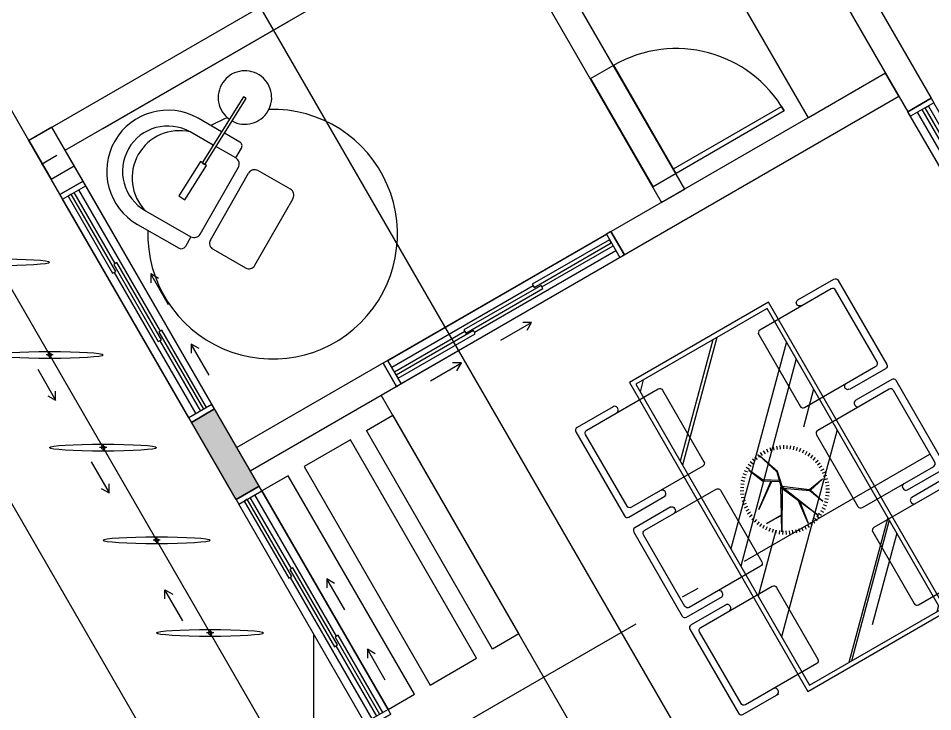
# Model space of a CAD drawing. Header units: metres. Extents: x 97 to 197, y 104 to 205.
# Drawn here: x 101.42 to 106.55, y 144.06 to 147.95 of the extents above; entities that cross this region are included whole.
import ezdxf

# ---------------------------------------------------------------- set-up
doc = ezdxf.new("R2010")
doc.units = ezdxf.units.M
doc.linetypes.add('ACAD_ISO10W100', pattern=[18, 12, -3, 0, -3])
doc.linetypes.add('ACAD_ISO12W100', pattern=[21, 12, -3, 0, -3, 0, -3])
doc.layers.add('00-AUX2', color=30, linetype='Continuous', plot=False)
for name, color, linetype in [('1-ALV_CORTE', 5, 'Continuous'), ('10-PROJ_SUP', 2, 'ACAD_ISO12W100'), ('11-ESQ_CORTE', 3, 'Continuous'), ('13-EST_PILARES', 6, 'Continuous'), ('15-COTAS', 14, 'Continuous'), ('16-EIXOS', 253, 'ACAD_ISO10W100'), ('18-HATCH', 1, 'Continuous'), ('3-LAYOUT', 2, 'Continuous'), ('5-PISO', 1, 'Continuous'), ('7-PISO_INF', 253, 'Continuous'), ('TEXT', 1, 'Continuous')]:
    doc.layers.add(name, color=color, linetype=linetype)

# ---------------------------------------------------------------- blocks, each defined once
blk = doc.blocks.new('mesa-jantar_01')
at = {"layer": '3-LAYOUT'}
h = blk.add_hatch(dxfattribs=at)
h.set_pattern_fill('AR-RROOF', color=256, scale=600, angle=-45, style=0)
h.set_pattern_definition([(315, (18746.13, 50429.8), (1357.645, -509.117), [9000, -1200, 3000, -600]), (315, (19522.5, 50077.7), (140.007, 988.535), [1800, -198, 3600, -450]), (315, (19318.9, 50578.3), (2490.43, -1921.9162), [4800, -840, 2400, -600])])
h.paths.add_polyline_path([(-975, -425), (975, -425), (975, 425), (-975, 425)])
for p, q in [((-911.1, 580.3), (-907.1, 580.3)), ((-371.1, 580.3), (-367.1, 580.3)), ((-173.4, 192.4), (-184.7, 208.9)), ((-158.1, 202), (-168.1, 219.4)), ((-142.1, 210.4), (-150.7, 228.5)), ((-125.5, 217.5), (-132.6, 236.2)), ((-108.4, 223.3), (-114, 242.5)), ((-90.9, 227.8), (-95, 247.3)), ((-73.1, 230.8), (-75.7, 250.6)), ((-55.1, 232.4), (-56.1, 252.4)), ((-37, 232.6), (-36.5, 252.6)), ((-19, 231.4), (-16.9, 251.3)), ((-1.1, 228.8), (2.5, 248.5)), ((16.5, 224.8), (21.7, 244.1)), ((33.7, 219.5), (40.4, 238.3)), ((50.5, 212.7), (58.6, 231)), ((66.7, 204.7), (76.2, 222.3)), ((82.2, 195.5), (93.1, 212.2)), ((-225.6, 142.9), (-241.5, 155.1)), ((-214, 156.8), (-228.9, 170.2)), ((-201.4, 169.7), (-215.2, 184.3)), ((-187.8, 181.6), (-200.4, 197.2)), ((96.9, 185), (109.1, 200.9)), ((110.8, 173.5), (124.2, 188.3)), ((123.7, 160.9), (138.2, 174.6)), ((135.6, 147.3), (151.2, 159.8)), ((-253.3, 96.5), (-271.6, 104.7)), ((-245.3, 112.7), (-262.9, 122.3)), ((-236, 128.2), (-252.8, 139.1)), ((146.4, 132.8), (162.9, 144.1)), ((156, 117.5), (173.4, 127.5)), ((164.4, 101.5), (182.5, 110.1)), ((-265.4, 62.5), (-284.7, 67.7)), ((-260, 79.7), (-278.9, 86.4)), ((171.5, 84.9), (190.2, 92.1)), ((177.3, 67.8), (196.5, 73.5)), ((181.7, 50.3), (201.3, 54.4)), ((-273.2, 9), (-293.2, 9.5)), ((-272, 27), (-291.9, 29.1)), ((-269.4, 44.9), (-289.1, 48.6)), ((184.8, 32.5), (204.6, 35.1)), ((186.4, 14.5), (206.4, 15.5)), ((-273, -9.1), (-293, -10.1)), ((-271.4, -27), (-291.2, -29.6)), ((-268.3, -44.8), (-287.9, -49)), ((182.8, -39.4), (202.5, -43.1)), ((185.4, -21.6), (205.3, -23.7)), ((186.6, -3.5), (206.6, -4.1)), ((-263.9, -62.4), (-283.1, -68)), ((-258.1, -79.5), (-276.8, -86.6)), ((-251, -96.1), (-269.1, -104.7)), ((166.7, -91.1), (185, -99.2)), ((173.4, -74.3), (192.3, -81)), ((178.8, -57), (198.1, -62.2)), ((-242.6, -112.1), (-259.9, -122)), ((-233, -127.3), (-249.5, -138.7)), ((-222.2, -141.8), (-237.7, -154.4)), ((127.5, -151.4), (142.3, -164.8)), ((139, -137.5), (154.9, -149.7)), ((149.5, -122.8), (166.2, -133.7)), ((158.7, -107.2), (176.3, -116.8)), ((-210.3, -155.4), (-224.8, -169.2)), ((-197.4, -168), (-210.8, -182.9)), ((-183.5, -179.6), (-195.7, -195.4)), ((-168.8, -190), (-179.7, -206.8)), ((-153.3, -199.3), (-162.8, -216.8)), ((55.5, -205), (64.1, -223)), ((71.5, -196.6), (81.5, -213.9)), ((86.8, -187), (98.1, -203.5)), ((101.3, -176.2), (113.8, -191.7)), ((114.9, -164.3), (128.6, -178.8)), ((-137.1, -207.3), (-145.2, -225.5)), ((-120.3, -214), (-127, -232.8)), ((-103.1, -219.4), (-108.3, -238.7)), ((-85.4, -223.4), (-89.1, -243)), ((-67.6, -226), (-69.7, -245.9)), ((-49.6, -227.2), (-50.1, -247.2)), ((-31.5, -227), (-30.5, -246.9)), ((-13.5, -225.3), (-10.9, -245.2)), ((4.3, -222.3), (8.4, -241.9)), ((21.8, -217.9), (27.5, -237.1)), ((38.9, -212.1), (46, -230.8)), ((277.8, -588.3), (281.8, -588.3))]:
    blk.add_line(p, q, dxfattribs=at)
for points in [[(-893.1, 598.3, -1.000908), (-929.1, 598.3), (-929.1, 831.3, -0.414214), (-911.1, 849.3), (-367.1, 849.3, -0.414214), (-349.1, 831.3), (-349.1, 598.3)], [(-262.3, 849.3, 0.414214), (-280.3, 831.3), (-280.3, 598.3, 0.414214), (-262.3, 580.3), (-258.3, 580.3, 0.414214), (-240.3, 598.3)], [(259.7, 598.3, 0.414214), (277.7, 580.3), (281.7, 580.3, 0.414214), (299.7, 598.3), (299.7, 831.3, 0.414214), (281.7, 849.3), (-262.3, 849.3)], [(367.1, 849.3, 0.414214), (349.1, 831.3), (349.1, 598.3, 0.414214), (367.1, 580.3), (371.1, 580.3, 0.414214), (389.1, 598.3)], [(889.1, 598.3, 0.414214), (907.1, 580.3), (911.1, 580.3, 0.414214), (929.1, 598.3), (929.1, 831.3, 0.414214), (911.1, 849.3), (367.1, 849.3)], [(-910.9, -580.4, 0.414214), (-929.1, -598.3), (-929.1, -831.3, 0.414214), (-911.1, -849.3), (-367.1, -849.3, 0.414214), (-349.1, -831.3), (-349.1, -598.3)], [(-889.1, -598.5, 0.414214), (-906.9, -580.4), (-910.9, -580.4)], [(-349.1, -602.1, 0.414214), (-367, -584), (-371, -584)], [(-280.3, -602.6, -0.414214), (-262.2, -584.7), (-258.2, -584.7, -0.414214), (-240.3, -602.8)], [(-280.3, -598.3), (-280.3, -831.3, 0.414214), (-262.3, -849.3), (281.7, -849.3, 0.414214), (299.7, -831.3), (299.7, -598.3)], [(349.1, -598.3), (349.1, -831.3, 0.414214), (367.1, -849.3), (911.1, -849.3, 0.414214), (929.1, -831.3), (929.1, -598.3)], [(389, -607, 0.414214), (371.2, -588.9), (367.2, -588.9)], [(911.1, -592.5), (907.1, -592.5, 0.414214), (889, -610.3)]]:
    blk.add_lwpolyline(points, format="xyb", dxfattribs=at)
for points in [[(-407.1, 809.3), (-871.1, 809.3, 0.414214), (-889.1, 791.3), (-889.1, 329.3, 0.414214), (-871.1, 311.3), (-407.1, 311.3, 0.414214), (-389.1, 329.3), (-389.1, 791.3, 0.414214)], [(241.7, 809.3), (-222.3, 809.3, 0.414214), (-240.3, 791.3), (-240.3, 329.3, 0.414214), (-222.3, 311.3), (241.7, 311.3, 0.414214), (259.7, 329.3), (259.7, 791.3, 0.414214)], [(407.1, 311.3), (871.1, 311.3, 0.414214), (889.1, 329.3), (889.1, 791.3, 0.414214), (871.1, 809.3), (407.1, 809.3, 0.414214), (389.1, 791.3), (389.1, 329.3, 0.414214)], [(-871.1, -809.3, -0.414214), (-889.1, -791.3), (-889.1, -329.3, -0.414214), (-871.1, -311.3), (-407.1, -311.3, -0.414214), (-389.1, -329.3), (-389.1, -791.3, -0.414214), (-407.1, -809.3)], [(-222.3, -809.3, -0.414214), (-240.3, -791.3), (-240.3, -329.3, -0.414214), (-222.3, -311.3), (241.7, -311.3, -0.414214), (259.7, -329.3), (259.7, -791.3, -0.414214), (241.7, -809.3)], [(389.1, -329.3, -0.414214), (407.1, -311.3), (871.1, -311.3, -0.414214), (889.1, -329.3), (889.1, -791.3, -0.414214), (871.1, -809.3), (407.1, -809.3, -0.414214), (389.1, -791.3)]]:
    blk.add_lwpolyline(points, format="xyb", close=True, dxfattribs=at)
for points in [[(1000, -450), (1000, 450), (-1000, 450), (-1000, -450)], [(975, -425), (975, 425), (-975, 425), (-975, -425)]]:
    blk.add_lwpolyline(points, close=True, dxfattribs=at)
for points in [[(-57, -0.8), (30.5, 122.5), (118, 154.7), (28.8, 126.1), (9.1, 215.5), (25.2, 122.5), (-69.5, -2.6), (175.2, 93.9), (56, 42.1), (184.1, 22.4), (46.7, 38), (-58.8, -7.9)], [(-69.5, -0.8), (-153.4, 18.9), (-280.2, -25.8), (-153.4, 13.5), (-58.8, -9.7)], [(-101.6, 6.4), (-155.2, -77.6), (-240.9, -116.9), (-149.8, -81.2), (-99.8, 1)], [(-121.3, -38.3), (-21.3, -179.5), (-126.6, -38.3)], [(-57, -7.9), (152, -129.5), (72.2, -86), (68, -181.3), (68, -83.7), (-67.7, -9.7)]]:
    blk.add_lwpolyline(points, dxfattribs=at)
for centre, start, end in [((-371.1, 598.3), 180, 0.104), ((-371.1, -602), 89.6202, 179.6202), ((277.6, -606.3), 89.6202, 179.6202), ((281.6, -606.3), 359.6202, 89.6202), ((367, -606.9), 89.6202, 179.6202), ((911, -610.5), 359.6202, 89.6202)]:
    blk.add_arc(centre, 18, start, end, dxfattribs=at)
blk = doc.blocks.new('BRISE-VERT')
at = {"layer": '11-ESQ_CORTE', "color": 7, "ltscale": 0.01, "true_color": 0xffffff}
for p, q in [((0.02, 0), (-0.02, 0)), ((0, -0.02), (0, 0.02))]:
    blk.add_line(p, q, dxfattribs=at)
blk.add_circle((0, 0), 0.01, dxfattribs=at)
at = {"layer": '11-ESQ_CORTE', "ltscale": 0.01}
blk.add_ellipse((0, 0), major_axis=(0, -0.3), ratio=0.066667, dxfattribs=at)
blk = doc.blocks.new('PORTA_CORRER_3F')
at = {"layer": '1-ALV_CORTE', "ltscale": 0.01}
for p, q in [((0, 0), (-0.1299, -0.075)), ((0.7375, -1.2774), (0.6076, -1.3524))]:
    blk.add_line(p, q, dxfattribs=at)
at = {"layer": '1-ALV_CORTE'}
for p, q in [((-0.1299, -0.075), (0, 0)), ((0.6076, -1.3524), (0.7375, -1.2774))]:
    blk.add_line(p, q, dxfattribs=at)
at = {"layer": '11-ESQ_CORTE', "ltscale": 0.1}
for points in [[(-0.1299, -0.075), (-0.1149, -0.101), (0.015, -0.026), (0, 0)], [(-0.0846, -0.0835), (0.1654, -0.5165), (0.1827, -0.5065), (-0.0673, -0.0735)], [(0.1714, -0.4669), (0.4214, -0.8999), (0.4387, -0.8899), (0.1887, -0.4569)], [(0.4249, -0.8459), (0.6749, -1.2789), (0.6922, -1.2689), (0.4422, -0.8359)], [(0.5926, -1.3264), (0.6076, -1.3524), (0.7375, -1.2774), (0.7225, -1.2514)]]:
    blk.add_lwpolyline(points, close=True, dxfattribs=at)
at = {"layer": '5-PISO', "ltscale": 0.1}
for p, q in [((0.7225, -1.2514), (0, 0)), ((0.5926, -1.3264), (-0.1149, -0.101))]:
    blk.add_line(p, q, dxfattribs=at)
at = {"layer": '7-PISO_INF', "ltscale": 0.1}
for p, q in [((0.4335, -0.8409), (-0.024, -0.0485)), ((0.18, -0.4619), (-0.05, -0.0635)), ((0.1741, -0.5115), (0.6316, -1.3039)), ((0.43, -0.8949), (0.6575, -1.2889))]:
    blk.add_line(p, q, dxfattribs=at)
at = {"layer": 'TEXT', "ltscale": 0.1}
for points in [[(0.4224, -0.5451), (0.3791, -0.5201), (0.3791, -0.5701)], [(0.4791, -0.6933), (0.3791, -0.5201)], [(0.6499, -0.9391), (0.6066, -0.9141), (0.6066, -0.9641)], [(0.7066, -1.0874), (0.6066, -0.9141)]]:
    blk.add_lwpolyline(points, dxfattribs=at)
blk = doc.blocks.new('porta_70')
at = {"layer": '1-ALV_CORTE', "transparency": 33554687}
for p, q in [((-0.35, 0.6062), (-0.2201, 0.6812)), ((0.1299, 0.075), (0, 0))]:
    blk.add_line(p, q, dxfattribs=at)
at = {"layer": '11-ESQ_CORTE', "transparency": 33554687}
blk.add_lwpolyline([(0.7211, 0.451), (0.7361, 0.425), (0.1299, 0.075), (0.1149, 0.101)], close=True, dxfattribs=at)
at = {"layer": '5-PISO', "transparency": 33554687}
for p, q in [((0.1299, 0.075), (-0.2201, 0.6812)), ((-0.3507, 0.6083), (0.0004, 0.0002))]:
    blk.add_line(p, q, dxfattribs=at)
at = {"layer": '5-PISO', "color": 251, "true_color": 0x636466, "transparency": 33554687}
blk.add_arc((0.1299, 0.075), 0.7, 30, 120, dxfattribs=at)
blk = doc.blocks.new('LEITURA')
at = {"layer": '3-LAYOUT', "lineweight": 30}
for p, q in [((0.1959, 0.7337), (0.021, 0.529)), ((0.2632, 0.6762), (0.072, 0.4525)), ((0.072, 0.4525), (0.0238, 0.4937)), ((0.3091, 0.4764), (0.282, 0.4474)), ((0.4754, 0.3213), (0.3091, 0.4764)), ((0.282, 0.4474), (0.4483, 0.2922)), ((0.0762, 0.3988), (0.4045, 0.1182)), ((-0.0206, 0.344), (-0.1571, 0.1844)), ((0.0331, 0.3483), (0.3613, 0.0677)), ((0.4483, 0.2922), (0.4754, 0.3213)), ((0.4679, 0.3132), (0.4558, 0.3003)), ((0.7875, 0.015), (0.4679, 0.3132)), ((0.5532, 0.2336), (0.6494, 0.3461)), ((0.4558, 0.3003), (0.7755, 0.0021)), ((0.618, 0.1732), (0.7167, 0.2886)), ((0.4582, 0.1224), (0.5417, 0.2201)), ((0.5417, 0.0839), (0.6065, 0.1597)), ((-0.1529, 0.1307), (0.1754, -0.1499)), ((0.4582, 0.1224), (0.5065, 0.0812)), ((0.2291, -0.1457), (0.3655, 0.014)), ((0.7755, 0.0021), (0.7875, 0.015))]:
    blk.add_line(p, q, dxfattribs=at)
for centre, radius, start, end in [((0.4563, 0.5111), 0.3425, 319.4802, 139.4802), ((0.4563, 0.5111), 0.254, 319.4802, 139.4802), ((0.4082, 0.4548), 0.2646, 335.7404, 123.22), ((0, 0), 0.7, 77.3963, 350.8638), ((0.04, 0.5127), 0.025, 139.4802, 229.4802), ((0.101, 0.4277), 0.0381, 139.4802, 229.4802), ((0.0083, 0.3193), 0.0381, 49.4802, 139.4802), ((0, 0), 0.7, 10.3912, 18.7902), ((-0.1281, 0.1596), 0.0381, 139.4802, 229.4802), ((0.7815, 0.0086), 0.15, 140.369, 133.6125), ((0.4292, 0.1472), 0.0381, 229.4802, 319.4802), ((0.3366, 0.0387), 0.0381, 319.4802, 49.4802), ((0.5227, 0.1002), 0.025, 229.4802, 319.4802), ((0.2001, -0.1209), 0.0381, 229.4802, 319.4802)]:
    blk.add_arc(centre, radius, start, end, dxfattribs=at)

msp = doc.modelspace()

# ---------------------------------------------------------------- hatches: boundary and pattern name
at = {"layer": '18-HATCH', "ltscale": 0.1, "true_color": 0xffffff}
h = msp.add_hatch(color=7, dxfattribs=at)
h.dxf.hatch_style = 1
h.paths.add_polyline_path([(102.5194, 145.7614), (102.3895, 145.6864), (102.6395, 145.2534), (102.7694, 145.3284)])

# ---------------------------------------------------------------- linework, layer by layer
at = {"layer": '00-AUX2'}
msp.add_line((103.076, 143.4973), (103.076, 144.4973), dxfattribs=at)
at = {"layer": '1-ALV_CORTE', "ltscale": 0.01}
msp.add_line((102.7694, 145.3284), (102.6395, 145.2534), dxfattribs=at)
at = {"layer": '1-ALV_CORTE'}
for points in [[(101.652, 146.9638), (101.477, 147.2669), (105.3741, 149.5169), (106.5366, 147.5034)], [(101.7819, 147.0388), (101.6819, 147.212), (105.3192, 149.312), (106.4067, 147.4284)], [(102.6395, 145.2534), (101.477, 147.2669)], [(102.7694, 145.3284), (101.6819, 147.212)]]:
    msp.add_lwpolyline(points, dxfattribs=at)
at = {"layer": '10-PROJ_SUP', "ltscale": 0.5}
msp.add_lwpolyline([(100.294, 148.3159), (105.0571, 151.0659), (108.3198, 145.4148), (111.08, 145.6563), (111.5419, 140.3765), (108.576, 140.117), (108.576, 133.934), (103.076, 137.1094), (103.076, 143.4973)], close=True, dxfattribs=at)
at = {"layer": '13-EST_PILARES', "ltscale": 0.01}
msp.add_lwpolyline([(101.477, 147.2669), (101.602, 147.0504), (101.7319, 147.1254), (101.6069, 147.3419)], close=True, dxfattribs=at)
at = {"layer": '15-COTAS'}
for points in [[(104.0634, 148.587), (105.0259, 146.9199), (105.1559, 146.9949), (104.1934, 148.662)], [(106.2817, 147.6449), (105.8487, 147.3949), (105.3487, 148.2609), (105.7817, 148.5109)]]:
    msp.add_lwpolyline(points, close=True, dxfattribs=at)
msp.add_lwpolyline([(102.7194, 145.415), (106.3567, 147.515), (106.2817, 147.6449), (102.6444, 145.5449)], dxfattribs=at)
at = {"layer": '16-EIXOS', "ltscale": 0.1}
for p, q in [((100.2489, 146.3847), (106.8021, 150.1682)), ((102.1989, 143.0072), (108.7521, 146.7907))]:
    msp.add_line(p, q, dxfattribs=at)
at = {"layer": '16-EIXOS'}
msp.add_line((105.576, 143.1672), (102.076, 149.2293), dxfattribs=at)
at = {"layer": '5-PISO', "ltscale": 0.01}
msp.add_line((104.726, 143.6332), (103.4528, 145.8384), dxfattribs=at)
at = {"layer": '5-PISO', "ltscale": 0.02}
msp.add_lwpolyline([(101.477, 147.2669), (101.2935, 147.5848), (100.3397, 147.0341), (102.6223, 143.0806), (103.576, 141.4287)], dxfattribs=at)
at = {"layer": '5-PISO', "color": 85, "ltscale": 0.1, "true_color": 0x58ba48}
for points in [[(103.5178, 145.7259), (104.2253, 144.5004), (104.0781, 144.4154), (103.3706, 145.6409)], [(103.0212, 145.4391), (103.7287, 144.2137), (103.9885, 144.3637), (103.281, 145.5891)], [(102.7844, 145.3024), (103.4919, 144.077), (103.6391, 144.162), (102.9316, 145.3874)]]:
    msp.add_lwpolyline(points, close=True, dxfattribs=at)
at = {"layer": 'TEXT', "ltscale": 0.1}
for p, q in [((101.527, 145.9838), (101.627, 145.8106)), ((101.827, 145.4642), (101.927, 145.291)), ((102.3408, 144.5743), (102.2408, 144.7475))]:
    msp.add_line(p, q, dxfattribs=at)
for points in [[(101.5837, 145.8356), (101.627, 145.8106), (101.627, 145.8606)], [(101.8837, 145.316), (101.927, 145.291), (101.927, 145.341)], [(102.2408, 144.6975), (102.2408, 144.7475), (102.2841, 144.7225)]]:
    msp.add_lwpolyline(points, dxfattribs=at)

# ---------------------------------------------------------------- block references
at = {"layer": '3-LAYOUT'}
for name, p, rotation in [('porta_70', (104.9774, 147.0074), 4.77933630249134e-06), ('LEITURA', (102.8444, 146.7418), 100.8223926878421), ('BRISE-VERT', (101.294, 146.5839), 89.99999999999962), ('BRISE-VERT', (101.594, 146.0643), 89.99999999999962), ('BRISE-VERT', (101.894, 145.5447), 89.99999999999962), ('BRISE-VERT', (102.194, 145.025), 89.99999999999962), ('BRISE-VERT', (102.494, 144.5054), 89.99999999999962)]:
    msp.add_blockref(name, p, dxfattribs=dict(at, rotation=rotation))
at = {"layer": '3-LAYOUT', "xscale": 0.001, "yscale": 0.001, "zscale": 0.001, "rotation": 299.9999999999999}
msp.add_blockref('mesa-jantar_01', (105.7361, 145.2688), dxfattribs=at)
at = {"layer": '7-PISO_INF', "xscale": -1, "rotation": 59.99999999999746}
msp.add_blockref('PORTA_CORRER_3F', (106.4067, 147.4284), dxfattribs=at)
at = {"layer": '7-PISO_INF'}
for p in [(101.7819, 147.0388), (102.7694, 145.3284)]:
    msp.add_blockref('PORTA_CORRER_3F', p, dxfattribs=at)
at = {"layer": '7-PISO_INF', "rotation": 269.9999999999853}
msp.add_blockref('PORTA_CORRER_3F', (104.8168, 146.6259), dxfattribs=at)

doc.saveas('drawing.dxf')
